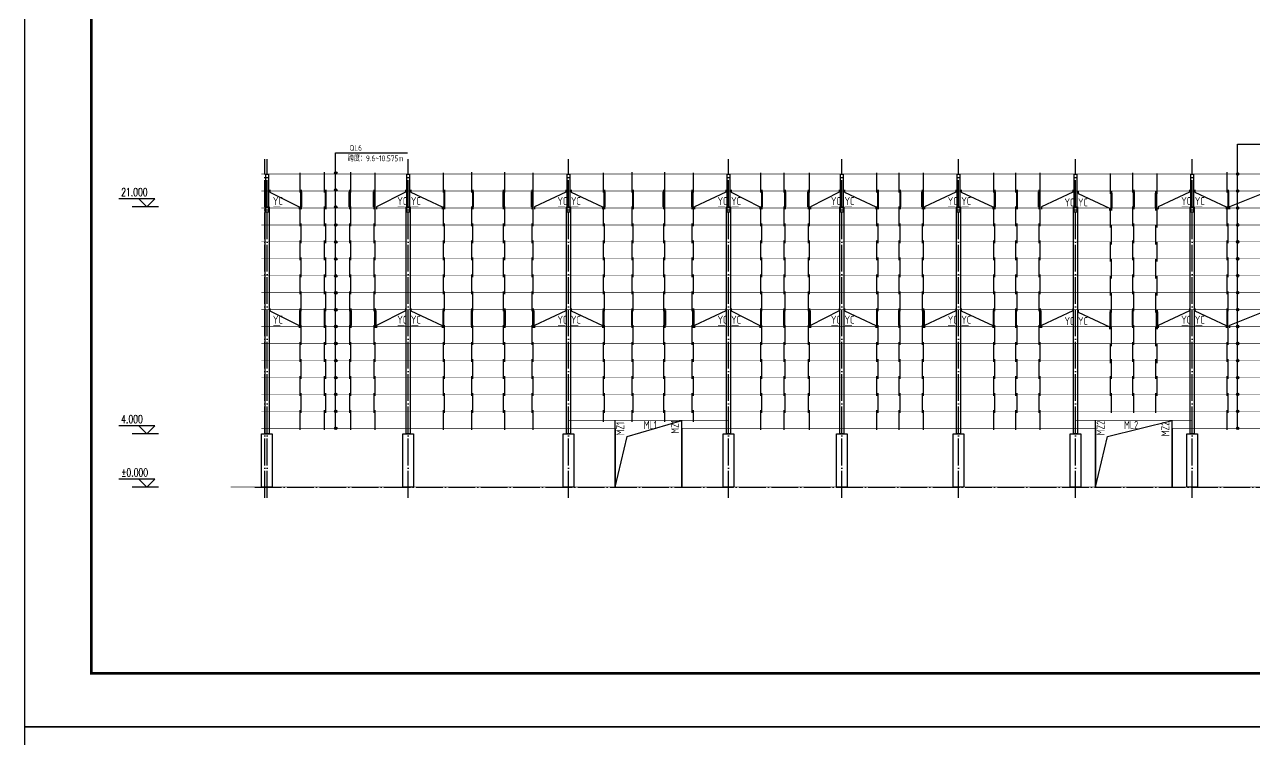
# Model space of a CAD drawing. Extents: x 69728788 to 150676229, y 15322671 to 43663798.
# Drawn here: x 75107584 to 75199754, y 20159153 to 20212688 of the extents above; entities that cross this region are included whole.
import ezdxf

# ---------------------------------------------------------------- set-up
doc = ezdxf.new("R2010")
doc.units = 0
doc.header["$LTSCALE"] = 1000
doc.header["$MEASUREMENT"] = 0
doc.linetypes.add('DOTE', pattern=[2.42, 2, -0.2, 0.02, -0.2])
doc.layers.get('0').update_dxf_attribs({"linetype": 'CONTINUOUS'})
doc.layers.add('13', color=9, linetype='CONTINUOUS', lineweight=35)
for name, color, linetype in [('AXIS', 3, 'CONTINUOUS'), ('B标注', 3, 'CONTINUOUS'), ('DIM_ELEV', 3, 'CONTINUOUS'), ('DOTE', 251, 'DOTE'), ('PUB_DIM', 3, 'CONTINUOUS'), ('PUB_TEXT', 7, 'CONTINUOUS'), ('PUB_TITLE', 4, 'CONTINUOUS'), ('QL', 4, 'CONTINUOUS'), ('屋面隅撑', 1, 'CONTINUOUS'), ('檩条拉条', 253, 'CONTINUOUS'), ('钢柱', 3, 'CONTINUOUS')]:
    doc.layers.add(name, color=color, linetype=linetype)
doc.styles.add('_TCH_DIM', font='SIMPLEX', dxfattribs={"bigfont": 'GBCBIG'})
doc.styles.add('TSSD_Rein', font='atssdeng.shx', dxfattribs={"width": 0.7, "bigfont": 'atssdchn.shx'})

msp = doc.modelspace()

# ---------------------------------------------------------------- hatches: boundary and pattern name
at = {"layer": 'PUB_DIM'}
for points in [[(75130905.2, 20201665.7, -1), (75130905.2, 20201478, -1)], [(75198499.9, 20201591.7, -1), (75198499.9, 20201404, -1)], [(75130905.2, 20200395.7, -1), (75130905.2, 20200208, -1)], [(75198499.9, 20200321.7, -1), (75198499.9, 20200134, -1)], [(75130905.2, 20199125.7, -1), (75130905.2, 20198938, -1)], [(75198499.9, 20199051.7, -1), (75198499.9, 20198864, -1)], [(75130905.2, 20197771.7, -1), (75130905.2, 20197584, -1)], [(75198499.9, 20197781.7, -1), (75198499.9, 20197594, -1)], [(75130905.2, 20196501.7, -1), (75130905.2, 20196314, -1)], [(75198499.9, 20196511.7, -1), (75198499.9, 20196324, -1)], [(75130905.2, 20195231.7, -1), (75130905.2, 20195044, -1)], [(75198499.9, 20195241.7, -1), (75198499.9, 20195054, -1)], [(75130905.2, 20193961.7, -1), (75130905.2, 20193774, -1)], [(75198499.9, 20193971.7, -1), (75198499.9, 20193784, -1)], [(75130905.2, 20192691.7, -1), (75130905.2, 20192504, -1)], [(75198499.9, 20192701.7, -1), (75198499.9, 20192514, -1)], [(75130905.2, 20191421.7, -1), (75130905.2, 20191234, -1)], [(75198499.9, 20191431.7, -1), (75198499.9, 20191244, -1)], [(75130905.2, 20190170.7, -1), (75130905.2, 20189983, -1)], [(75198499.9, 20190170.7, -1), (75198499.9, 20189983, -1)], [(75130905.2, 20188895.3, -1), (75130905.2, 20188707.6, -1)], [(75198499.9, 20188895.3, -1), (75198499.9, 20188707.6, -1)], [(75130905.2, 20187619.6, -1), (75130905.2, 20187431.9, -1)], [(75198499.9, 20187619.6, -1), (75198499.9, 20187431.9, -1)], [(75130905.2, 20186341.4, -1), (75130905.2, 20186153.7, -1)], [(75198499.9, 20186341.4, -1), (75198499.9, 20186153.7, -1)], [(75130905.2, 20185093.7, -1), (75130905.2, 20184906, -1)], [(75198499.9, 20185093.7, -1), (75198499.9, 20184906, -1)], [(75130905.2, 20183819.9, -1), (75130905.2, 20183632.2, -1)], [(75198499.9, 20183819.9, -1), (75198499.9, 20183632.2, -1)], [(75130905.2, 20182539.9, -1), (75130905.2, 20182352.2, -1)], [(75198499.9, 20182539.9, -1), (75198499.9, 20182352.2, -1)]]:
    msp.add_hatch(color=256, dxfattribs=at).paths.add_polyline_path(points)

# ---------------------------------------------------------------- linework, layer by layer
at = {"const_width": 50}
msp.add_lwpolyline([(75123017.6, 20178046), (75222493.7, 20178046)], dxfattribs=at)
at = {"layer": '13'}
for p, q in [((75151838.5, 20182446), (75151838.5, 20178046)), ((75156838.5, 20182446), (75156838.5, 20178046)), ((75187838.6, 20182446), (75187838.6, 20178046)), ((75193588.6, 20182446), (75193588.6, 20178046))]:
    msp.add_line(p, q, dxfattribs=at)
at = {"layer": 'AXIS'}
for p, q in [((75117614.3, 20199046), (75115636, 20199046)), ((75117614.3, 20182046), (75115636, 20182046)), ((75117614.3, 20178046), (75115636, 20178046))]:
    msp.add_line(p, q, dxfattribs=at)
at = {"layer": 'B标注'}
for p, q in [((75198491.5, 20203725.7), (75204811.4, 20203725.7)), ((75198491.5, 20182546), (75198491.5, 20203725.7)), ((75130896.8, 20182546), (75130896.8, 20203086.6)), ((75130896.8, 20203086.6), (75136280.3, 20203086.6))]:
    msp.add_line(p, q, dxfattribs=at)
for points in [[(75151838.5, 20178046), (75152742.7, 20181833.1), (75156838.5, 20183046)], [(75187838.6, 20178046), (75188742.8, 20181833.1), (75193588.6, 20183046)]]:
    msp.add_lwpolyline(points, dxfattribs=at)
at = {"layer": 'DIM_ELEV'}
for p, q in [((75117336, 20199646), (75114639, 20199646)), ((75116736, 20199046), (75116136, 20199646)), ((75116736, 20199046), (75117336, 20199646)), ((75117336, 20182646), (75114639, 20182646)), ((75116736, 20182046), (75116136, 20182646)), ((75116736, 20182046), (75117336, 20182646)), ((75117336, 20178646), (75114639, 20178646)), ((75116736, 20178046), (75116136, 20178646)), ((75116736, 20178046), (75117336, 20178646))]:
    msp.add_line(p, q, dxfattribs=at)
at = {"layer": 'DOTE'}
for p, q in [((75125588.5, 20177257), (75125588.5, 20202622)), ((75125763.5, 20177257), (75125763.5, 20202622)), ((75136338.5, 20177257), (75136338.5, 20202622)), ((75148338.5, 20177257), (75148338.5, 20202622)), ((75160338.5, 20177257), (75160338.5, 20202622)), ((75168838.5, 20177257), (75168838.5, 20202622)), ((75177588.5, 20177257), (75177588.5, 20202622)), ((75186338.5, 20177257), (75186338.5, 20202622)), ((75195088.5, 20177257), (75195088.5, 20202622)), ((75124838.5, 20178046), (75218838.5, 20178046))]:
    msp.add_line(p, q, dxfattribs=at)
at = {"layer": 'PUB_DIM'}
for centre in [(75130905.2, 20201571.8), (75198499.9, 20201497.9), (75130905.2, 20200301.8), (75198499.9, 20200227.9), (75130905.2, 20199031.8), (75198499.9, 20198957.9), (75130905.2, 20197677.9), (75198499.9, 20197687.9), (75130905.2, 20196407.9), (75198499.9, 20196417.9), (75130905.2, 20195137.9), (75198499.9, 20195147.9), (75130905.2, 20193867.9), (75198499.9, 20193877.9), (75130905.2, 20192597.9), (75198499.9, 20192607.9), (75130905.2, 20191327.9), (75198499.9, 20191337.9), (75130905.2, 20190076.8), (75198499.9, 20190076.8), (75130905.2, 20188801.4), (75198499.9, 20188801.4), (75130905.2, 20187525.8), (75198499.9, 20187525.8), (75130905.2, 20186247.5), (75198499.9, 20186247.5), (75130905.2, 20184999.8), (75198499.9, 20184999.8), (75130905.2, 20183726.1), (75198499.9, 20183726.1), (75130905.2, 20182446), (75198499.9, 20182446)]:
    msp.add_circle(centre, 93.9, dxfattribs=at)
at = {"layer": 'PUB_TITLE'}
for points in [[(75107584.3, 20160102.8), (75275784.3, 20160102.8), (75275784.3, 20278902.8), (75107584.3, 20278902.8)], [(75107584.3, 20041302.8), (75275784.3, 20041302.8), (75275784.3, 20160102.8), (75107584.3, 20160102.8)]]:
    msp.add_lwpolyline(points, close=True, dxfattribs=at)
at = {"layer": 'PUB_TITLE', "const_width": 200}
msp.add_lwpolyline([(75112584.3, 20164102.8), (75273784.3, 20164102.8), (75273784.3, 20278902.8), (75112584.3, 20278902.8)], close=True, dxfattribs=at)
at = {"layer": 'QL'}
for p, q in [((75151838.5, 20182446), (75151838.5, 20183046)), ((75156838.5, 20182446), (75156838.5, 20183046)), ((75187838.6, 20182446), (75187838.6, 20183046)), ((75193588.6, 20182446), (75193588.6, 20183046))]:
    msp.add_line(p, q, dxfattribs=at)
at = {"layer": 'QL', "const_width": 40}
for points in [[(75125338.5, 20201496), (75218338.5, 20201496)], [(75125338.5, 20200226), (75218338.5, 20200226)], [(75125338.5, 20200226), (75218338.5, 20200226)], [(75125338.5, 20198956), (75218338.5, 20198956)], [(75125338.5, 20197686), (75218338.5, 20197686)], [(75125338.5, 20196416), (75218338.5, 20196416)], [(75125338.5, 20195146), (75218338.5, 20195146)], [(75125338.5, 20193876), (75218338.5, 20193876)], [(75125338.5, 20193876), (75218338.5, 20193876)], [(75125338.5, 20192606), (75218338.5, 20192606)], [(75125338.5, 20191336), (75218338.5, 20191336)], [(75125338.5, 20190066), (75218338.5, 20190066)], [(75125338.5, 20188796), (75218338.5, 20188796)], [(75125338.5, 20187526), (75218338.5, 20187526)], [(75125338.5, 20186256), (75218338.5, 20186256)], [(75125338.5, 20184986), (75218338.5, 20184986)], [(75125338.5, 20183716), (75218338.5, 20183716)], [(75125338.5, 20182446), (75151838.5, 20182446)], [(75148338.5, 20183046), (75160338.5, 20183046)], [(75156838.5, 20182446), (75187838.6, 20182446)], [(75186338.5, 20183046), (75195088.5, 20183046)], [(75193588.6, 20182446), (75218338.5, 20182446)]]:
    msp.add_lwpolyline(points, dxfattribs=at)
at = {"layer": '屋面隅撑', "const_width": 30}
for points in [[(75126749.2, 20199056), (75126226.8, 20199056)], [(75136073.5, 20199056), (75135551.1, 20199056)], [(75137090, 20199056), (75136567.6, 20199056)], [(75148073.5, 20199056), (75147551.1, 20199056)], [(75149090, 20199056), (75148567.6, 20199056)], [(75160073.5, 20199056), (75159551.1, 20199056)], [(75161090, 20199056), (75160567.6, 20199056)], [(75168573.5, 20199056), (75168051.1, 20199056)], [(75168573.5, 20199056), (75168051.1, 20199056)], [(75169590, 20199056), (75169067.6, 20199056)], [(75177323.5, 20199056), (75176801.1, 20199056)], [(75178340, 20199056), (75177817.6, 20199056)], [(75194823.5, 20199056), (75194301.1, 20199056)], [(75195840, 20199056), (75195317.6, 20199056)], [(75186073.5, 20198956), (75185551.1, 20198956)], [(75187090, 20198956), (75186567.6, 20198956)], [(75126749.2, 20190166), (75126226.8, 20190166)], [(75136073.5, 20190166), (75135551.1, 20190166)], [(75137090, 20190166), (75136567.6, 20190166)], [(75148073.5, 20190166), (75147551.1, 20190166)], [(75149090, 20190166), (75148567.6, 20190166)], [(75160073.5, 20190166), (75159551.1, 20190166)], [(75161090, 20190166), (75160567.6, 20190166)], [(75168573.5, 20190166), (75168051.1, 20190166)], [(75168573.5, 20190166), (75168051.1, 20190166)], [(75169590, 20190166), (75169067.6, 20190166)], [(75177323.5, 20190166), (75176801.1, 20190166)], [(75178340, 20190166), (75177817.6, 20190166)], [(75186073.5, 20190066), (75185551.1, 20190066)], [(75187090, 20190066), (75186567.6, 20190066)], [(75194823.5, 20190166), (75194301.1, 20190166)], [(75195840, 20190166), (75195317.6, 20190166)]]:
    msp.add_lwpolyline(points, dxfattribs=at)
at = {"layer": '檩条拉条'}
for p, q in [((75128233.5, 20200126), (75128233.5, 20201595.7)), ((75130073.5, 20200126), (75130073.5, 20201635.7)), ((75132028.5, 20200126), (75132028.5, 20201635.7)), ((75133868.5, 20200126), (75133868.5, 20201595.7)), ((75138968.5, 20200126), (75138968.5, 20201595.7)), ((75141108.5, 20200126), (75141108.5, 20201635.7)), ((75143568.5, 20200126), (75143568.5, 20201635.7)), ((75145708.5, 20200126), (75145708.5, 20201595.7)), ((75150968.5, 20200126), (75150968.5, 20201595.7)), ((75153108.5, 20200126), (75153108.5, 20201635.7)), ((75155568.5, 20200126), (75155568.5, 20201635.7)), ((75157708.5, 20200126), (75157708.5, 20201595.7)), ((75162768.5, 20200126), (75162768.5, 20201595.7)), ((75164508.5, 20200126), (75164508.5, 20201595.7)), ((75166408.5, 20200126), (75166408.5, 20201595.7)), ((75171468.5, 20200126), (75171468.5, 20201595.7)), ((75173133.5, 20200126), (75173133.5, 20201595.7)), ((75174958.5, 20200126), (75174958.5, 20201595.7)), ((75180218.5, 20200126), (75180218.5, 20201595.7)), ((75181883.5, 20200126), (75181883.5, 20201595.7)), ((75183708.5, 20200126), (75183708.5, 20201595.7)), ((75188968.5, 20200026), (75188968.5, 20201535.7)), ((75190633.5, 20200126), (75190633.5, 20201595.7)), ((75192458.5, 20200026), (75192458.5, 20201535.7)), ((75197718.5, 20200126), (75197718.5, 20201635.7)), ((75128313.5, 20200319.2), (75128313.5, 20198876.1)), ((75128313.5, 20198876.1), (75128313.5, 20200319.2)), ((75130153.5, 20200319.2), (75130153.5, 20198876.1)), ((75130153.5, 20198876.1), (75130153.5, 20200319.2)), ((75131948.5, 20200319.2), (75131948.5, 20198876.1)), ((75131948.5, 20198876.1), (75131948.5, 20200319.2)), ((75133788.5, 20200319.2), (75133788.5, 20198876.1)), ((75133788.5, 20198876.1), (75133788.5, 20200319.2)), ((75139048.5, 20200319.2), (75139048.5, 20198876.1)), ((75139048.5, 20198876.1), (75139048.5, 20200319.2)), ((75141188.5, 20200319.2), (75141188.5, 20198876.1)), ((75141188.5, 20198876.1), (75141188.5, 20200319.2)), ((75143488.5, 20200319.2), (75143488.5, 20198876.1)), ((75143488.5, 20198876.1), (75143488.5, 20200319.2)), ((75145628.5, 20200319.2), (75145628.5, 20198876.1)), ((75145628.5, 20198876.1), (75145628.5, 20200319.2)), ((75151048.5, 20200319.2), (75151048.5, 20198876.1)), ((75151048.5, 20198876.1), (75151048.5, 20200319.2)), ((75153188.5, 20200319.2), (75153188.5, 20198876.1)), ((75153188.5, 20198876.1), (75153188.5, 20200319.2)), ((75155488.5, 20200319.2), (75155488.5, 20198876.1)), ((75155488.5, 20198876.1), (75155488.5, 20200319.2)), ((75157628.5, 20200319.2), (75157628.5, 20198876.1)), ((75157628.5, 20198876.1), (75157628.5, 20200319.2)), ((75162848.5, 20200319.2), (75162848.5, 20198876.1)), ((75162848.5, 20198876.1), (75162848.5, 20200319.2)), ((75164588.5, 20200319.2), (75164588.5, 20198876.1)), ((75164588.5, 20198876.1), (75164588.5, 20200319.2)), ((75166328.5, 20200319.2), (75166328.5, 20198876.1)), ((75166328.5, 20198876.1), (75166328.5, 20200319.2)), ((75171548.5, 20200319.2), (75171548.5, 20198876.1)), ((75171548.5, 20198876.1), (75171548.5, 20200319.2)), ((75173213.5, 20200319.2), (75173213.5, 20198876.1)), ((75173213.5, 20198876.1), (75173213.5, 20200319.2)), ((75174878.5, 20200319.2), (75174878.5, 20198876.1)), ((75174878.5, 20198876.1), (75174878.5, 20200319.2)), ((75180298.5, 20200319.2), (75180298.5, 20198876.1)), ((75180298.5, 20198876.1), (75180298.5, 20200319.2)), ((75181963.5, 20200319.2), (75181963.5, 20198876.1)), ((75181963.5, 20198876.1), (75181963.5, 20200319.2)), ((75183628.5, 20200319.2), (75183628.5, 20198876.1)), ((75183628.5, 20198876.1), (75183628.5, 20200319.2)), ((75189048.5, 20200219.2), (75189048.5, 20198776.1)), ((75189048.5, 20198776.1), (75189048.5, 20200219.2)), ((75190713.5, 20200319.2), (75190713.5, 20198876.1)), ((75190713.5, 20198876.1), (75190713.5, 20200319.2)), ((75192378.5, 20200219.2), (75192378.5, 20198776.1)), ((75192378.5, 20198776.1), (75192378.5, 20200219.2)), ((75197798.5, 20200319.2), (75197798.5, 20198876.1)), ((75197798.5, 20198876.1), (75197798.5, 20200319.2)), ((75128233.5, 20197586), (75128233.5, 20199055.7)), ((75130073.5, 20197586), (75130073.5, 20199055.7)), ((75132028.5, 20197586), (75132028.5, 20199055.7)), ((75133868.5, 20197586), (75133868.5, 20199055.7)), ((75138968.5, 20197586), (75138968.5, 20199055.7)), ((75141108.5, 20197586), (75141108.5, 20199055.7)), ((75143568.5, 20197586), (75143568.5, 20199055.7)), ((75145708.5, 20197586), (75145708.5, 20199055.7)), ((75150968.5, 20197586), (75150968.5, 20199055.7)), ((75153108.5, 20197586), (75153108.5, 20199055.7)), ((75155568.5, 20197586), (75155568.5, 20199055.7)), ((75157708.5, 20197586), (75157708.5, 20199055.7)), ((75162768.5, 20197586), (75162768.5, 20199055.7)), ((75164508.5, 20197586), (75164508.5, 20199055.7)), ((75166408.5, 20197586), (75166408.5, 20199055.7)), ((75171468.5, 20197586), (75171468.5, 20199055.7)), ((75173133.5, 20197586), (75173133.5, 20199055.7)), ((75174958.5, 20197586), (75174958.5, 20199055.7)), ((75180218.5, 20197586), (75180218.5, 20199055.7)), ((75181883.5, 20197586), (75181883.5, 20199055.7)), ((75183708.5, 20197586), (75183708.5, 20199055.7)), ((75190633.5, 20197586), (75190633.5, 20199055.7)), ((75197718.5, 20197586), (75197718.5, 20199055.7)), ((75188968.5, 20197486), (75188968.5, 20198955.7)), ((75192458.5, 20197486), (75192458.5, 20198955.7)), ((75128313.5, 20196316), (75128313.5, 20197785.7)), ((75130153.5, 20196316), (75130153.5, 20197785.7)), ((75131948.5, 20196316), (75131948.5, 20197785.7)), ((75133788.5, 20196316), (75133788.5, 20197785.7)), ((75139048.5, 20196316), (75139048.5, 20197785.7)), ((75141188.5, 20196316), (75141188.5, 20197785.7)), ((75143488.5, 20196316), (75143488.5, 20197785.7)), ((75145628.5, 20196316), (75145628.5, 20197785.7)), ((75151048.5, 20196316), (75151048.5, 20197785.7)), ((75153188.5, 20196316), (75153188.5, 20197785.7)), ((75155488.5, 20196316), (75155488.5, 20197785.7)), ((75157628.5, 20196316), (75157628.5, 20197785.7)), ((75162848.5, 20196316), (75162848.5, 20197785.7)), ((75164588.5, 20196316), (75164588.5, 20197785.7)), ((75166328.5, 20196316), (75166328.5, 20197785.7)), ((75171548.5, 20196316), (75171548.5, 20197785.7)), ((75173213.5, 20196316), (75173213.5, 20197785.7)), ((75174878.5, 20196316), (75174878.5, 20197785.7)), ((75180298.5, 20196316), (75180298.5, 20197785.7)), ((75181963.5, 20196316), (75181963.5, 20197785.7)), ((75183628.5, 20196316), (75183628.5, 20197785.7)), ((75189048.5, 20196216), (75189048.5, 20197685.7)), ((75190713.5, 20196316), (75190713.5, 20197785.7)), ((75192378.5, 20196216), (75192378.5, 20197685.7)), ((75197798.5, 20196316), (75197798.5, 20197785.7)), ((75128233.5, 20195046), (75128233.5, 20196515.7)), ((75130073.5, 20195046), (75130073.5, 20196515.7)), ((75132028.5, 20195046), (75132028.5, 20196515.7)), ((75133868.5, 20195046), (75133868.5, 20196515.7)), ((75138968.5, 20195046), (75138968.5, 20196515.7)), ((75141108.5, 20195046), (75141108.5, 20196515.7)), ((75143568.5, 20195046), (75143568.5, 20196515.7)), ((75145708.5, 20195046), (75145708.5, 20196515.7)), ((75150968.5, 20195046), (75150968.5, 20196515.7)), ((75153108.5, 20195046), (75153108.5, 20196515.7)), ((75155568.5, 20195046), (75155568.5, 20196515.7)), ((75157708.5, 20195046), (75157708.5, 20196515.7)), ((75162768.5, 20195046), (75162768.5, 20196515.7)), ((75164508.5, 20195046), (75164508.5, 20196515.7)), ((75166408.5, 20195046), (75166408.5, 20196515.7)), ((75171468.5, 20195046), (75171468.5, 20196515.7)), ((75173133.5, 20195046), (75173133.5, 20196515.7)), ((75174958.5, 20195046), (75174958.5, 20196515.7)), ((75180218.5, 20195046), (75180218.5, 20196515.7)), ((75181883.5, 20195046), (75181883.5, 20196515.7)), ((75183708.5, 20195046), (75183708.5, 20196515.7)), ((75188968.5, 20194946), (75188968.5, 20196415.7)), ((75190633.5, 20195046), (75190633.5, 20196515.7)), ((75192458.5, 20194946), (75192458.5, 20196415.7)), ((75197718.5, 20195046), (75197718.5, 20196515.7)), ((75128313.5, 20193776), (75128313.5, 20195245.7)), ((75130153.5, 20193776), (75130153.5, 20195245.7)), ((75131948.5, 20193776), (75131948.5, 20195245.7)), ((75133788.5, 20193776), (75133788.5, 20195245.7)), ((75139048.5, 20193776), (75139048.5, 20195245.7)), ((75141188.5, 20193776), (75141188.5, 20195245.7)), ((75143488.5, 20193776), (75143488.5, 20195245.7)), ((75145628.5, 20193776), (75145628.5, 20195245.7)), ((75151048.5, 20193776), (75151048.5, 20195245.7)), ((75153188.5, 20193776), (75153188.5, 20195245.7)), ((75155488.5, 20193776), (75155488.5, 20195245.7)), ((75157628.5, 20193776), (75157628.5, 20195245.7)), ((75162848.5, 20193776), (75162848.5, 20195245.7)), ((75164588.5, 20193776), (75164588.5, 20195245.7)), ((75166328.5, 20193776), (75166328.5, 20195245.7)), ((75171548.5, 20193776), (75171548.5, 20195245.7)), ((75173213.5, 20193776), (75173213.5, 20195245.7)), ((75174878.5, 20193776), (75174878.5, 20195245.7)), ((75180298.5, 20193776), (75180298.5, 20195245.7)), ((75181963.5, 20193776), (75181963.5, 20195245.7)), ((75183628.5, 20193776), (75183628.5, 20195245.7)), ((75189048.5, 20193676), (75189048.5, 20195145.7)), ((75190713.5, 20193776), (75190713.5, 20195245.7)), ((75192378.5, 20193676), (75192378.5, 20195145.7)), ((75197798.5, 20193776), (75197798.5, 20195245.7)), ((75128233.5, 20192506), (75128233.5, 20193975.7)), ((75130073.5, 20192506), (75130073.5, 20193975.7)), ((75132028.5, 20192506), (75132028.5, 20193975.7)), ((75133868.5, 20192506), (75133868.5, 20193975.7)), ((75138968.5, 20192506), (75138968.5, 20193975.7)), ((75141108.5, 20192506), (75141108.5, 20193975.7)), ((75143568.5, 20192506), (75143568.5, 20193975.7)), ((75145708.5, 20192506), (75145708.5, 20193975.7)), ((75150968.5, 20192506), (75150968.5, 20193975.7)), ((75153108.5, 20192506), (75153108.5, 20193975.7)), ((75155568.5, 20192506), (75155568.5, 20193975.7)), ((75157708.5, 20192506), (75157708.5, 20193975.7)), ((75162768.5, 20192506), (75162768.5, 20193975.7)), ((75164508.5, 20192506), (75164508.5, 20193975.7)), ((75166408.5, 20192506), (75166408.5, 20193975.7)), ((75171468.5, 20192506), (75171468.5, 20193975.7)), ((75173133.5, 20192506), (75173133.5, 20193975.7)), ((75174958.5, 20192506), (75174958.5, 20193975.7)), ((75180218.5, 20192506), (75180218.5, 20193975.7)), ((75181883.5, 20192506), (75181883.5, 20193975.7)), ((75183708.5, 20192506), (75183708.5, 20193975.7)), ((75188968.5, 20192406), (75188968.5, 20193875.7)), ((75190633.5, 20192506), (75190633.5, 20193975.7)), ((75192458.5, 20192406), (75192458.5, 20193875.7)), ((75197718.5, 20192506), (75197718.5, 20193975.7)), ((75128313.5, 20191236), (75128313.5, 20192705.7)), ((75130153.5, 20191236), (75130153.5, 20192705.7)), ((75131948.5, 20191236), (75131948.5, 20192705.7)), ((75133788.5, 20191236), (75133788.5, 20192705.7)), ((75139048.5, 20191236), (75139048.5, 20192705.7)), ((75141188.5, 20191236), (75141188.5, 20192705.7)), ((75143488.5, 20191236), (75143488.5, 20192705.7)), ((75145628.5, 20191236), (75145628.5, 20192705.7)), ((75151048.5, 20191236), (75151048.5, 20192705.7)), ((75153188.5, 20191236), (75153188.5, 20192705.7)), ((75155488.5, 20191236), (75155488.5, 20192705.7)), ((75157628.5, 20191236), (75157628.5, 20192705.7)), ((75162848.5, 20191236), (75162848.5, 20192705.7)), ((75164588.5, 20191236), (75164588.5, 20192705.7)), ((75166328.5, 20191236), (75166328.5, 20192705.7)), ((75171548.5, 20191236), (75171548.5, 20192705.7)), ((75173213.5, 20191236), (75173213.5, 20192705.7)), ((75174878.5, 20191236), (75174878.5, 20192705.7)), ((75180298.5, 20191236), (75180298.5, 20192705.7)), ((75181963.5, 20191236), (75181963.5, 20192705.7)), ((75183628.5, 20191236), (75183628.5, 20192705.7)), ((75189048.5, 20191136), (75189048.5, 20192605.7)), ((75190713.5, 20191236), (75190713.5, 20192705.7)), ((75192378.5, 20191136), (75192378.5, 20192605.7)), ((75197798.5, 20191236), (75197798.5, 20192705.7)), ((75128233.5, 20191429.2), (75128233.5, 20189986.1)), ((75128233.5, 20189986.1), (75128233.5, 20191429.2)), ((75130073.5, 20191429.2), (75130073.5, 20189986.1)), ((75130073.5, 20189986.1), (75130073.5, 20191429.2)), ((75132028.5, 20191429.2), (75132028.5, 20189986.1)), ((75132028.5, 20189986.1), (75132028.5, 20191429.2)), ((75133868.5, 20191429.2), (75133868.5, 20189986.1)), ((75133868.5, 20189986.1), (75133868.5, 20191429.2)), ((75138968.5, 20191429.2), (75138968.5, 20189986.1)), ((75138968.5, 20189986.1), (75138968.5, 20191429.2)), ((75141108.5, 20191429.2), (75141108.5, 20189986.1)), ((75141108.5, 20189986.1), (75141108.5, 20191429.2)), ((75143568.5, 20191429.2), (75143568.5, 20189986.1)), ((75143568.5, 20189986.1), (75143568.5, 20191429.2)), ((75145708.5, 20191429.2), (75145708.5, 20189986.1)), ((75145708.5, 20189986.1), (75145708.5, 20191429.2)), ((75150968.5, 20191429.2), (75150968.5, 20189986.1)), ((75150968.5, 20189986.1), (75150968.5, 20191429.2)), ((75153108.5, 20191429.2), (75153108.5, 20189986.1)), ((75153108.5, 20189986.1), (75153108.5, 20191429.2)), ((75155568.5, 20191429.2), (75155568.5, 20189986.1)), ((75155568.5, 20189986.1), (75155568.5, 20191429.2)), ((75157708.5, 20191429.2), (75157708.5, 20189986.1)), ((75157708.5, 20189986.1), (75157708.5, 20191429.2)), ((75162768.5, 20191429.2), (75162768.5, 20189986.1)), ((75162768.5, 20189986.1), (75162768.5, 20191429.2)), ((75164508.5, 20191429.2), (75164508.5, 20189986.1)), ((75164508.5, 20189986.1), (75164508.5, 20191429.2)), ((75166408.5, 20191429.2), (75166408.5, 20189986.1)), ((75166408.5, 20189986.1), (75166408.5, 20191429.2)), ((75171468.5, 20191429.2), (75171468.5, 20189986.1)), ((75171468.5, 20189986.1), (75171468.5, 20191429.2)), ((75173133.5, 20191429.2), (75173133.5, 20189986.1)), ((75173133.5, 20189986.1), (75173133.5, 20191429.2)), ((75174958.5, 20191429.2), (75174958.5, 20189986.1)), ((75174958.5, 20189986.1), (75174958.5, 20191429.2)), ((75180218.5, 20191429.2), (75180218.5, 20189986.1)), ((75180218.5, 20189986.1), (75180218.5, 20191429.2)), ((75181883.5, 20191429.2), (75181883.5, 20189986.1)), ((75181883.5, 20189986.1), (75181883.5, 20191429.2)), ((75183708.5, 20191429.2), (75183708.5, 20189986.1)), ((75183708.5, 20189986.1), (75183708.5, 20191429.2)), ((75188968.5, 20191329.2), (75188968.5, 20189886.1)), ((75188968.5, 20189886.1), (75188968.5, 20191329.2)), ((75190633.5, 20191429.2), (75190633.5, 20189986.1)), ((75190633.5, 20189986.1), (75190633.5, 20191429.2)), ((75192458.5, 20191329.2), (75192458.5, 20189886.1)), ((75192458.5, 20189886.1), (75192458.5, 20191329.2)), ((75197718.5, 20191429.2), (75197718.5, 20189986.1)), ((75197718.5, 20189986.1), (75197718.5, 20191429.2)), ((75128313.5, 20188696), (75128313.5, 20190165.7)), ((75130153.5, 20188696), (75130153.5, 20190165.7)), ((75131948.5, 20188696), (75131948.5, 20190165.7)), ((75133788.5, 20188696), (75133788.5, 20190165.7)), ((75139048.5, 20188696), (75139048.5, 20190165.7)), ((75141188.5, 20188696), (75141188.5, 20190165.7)), ((75143488.5, 20188696), (75143488.5, 20190165.7)), ((75145628.5, 20188696), (75145628.5, 20190165.7)), ((75151048.5, 20188696), (75151048.5, 20190165.7)), ((75153188.5, 20188696), (75153188.5, 20190165.7)), ((75155488.5, 20188696), (75155488.5, 20190165.7)), ((75157628.5, 20188696), (75157628.5, 20190165.7)), ((75162848.5, 20188696), (75162848.5, 20190165.7)), ((75164588.5, 20188696), (75164588.5, 20190165.7)), ((75166328.5, 20188696), (75166328.5, 20190165.7)), ((75171548.5, 20188696), (75171548.5, 20190165.7)), ((75173213.5, 20188696), (75173213.5, 20190165.7)), ((75174878.5, 20188696), (75174878.5, 20190165.7)), ((75180298.5, 20188696), (75180298.5, 20190165.7)), ((75181963.5, 20188696), (75181963.5, 20190165.7)), ((75183628.5, 20188696), (75183628.5, 20190165.7)), ((75189048.5, 20188596), (75189048.5, 20190065.7)), ((75190713.5, 20188696), (75190713.5, 20190165.7)), ((75192378.5, 20188596), (75192378.5, 20190065.7)), ((75197798.5, 20188696), (75197798.5, 20190165.7)), ((75128233.5, 20187426), (75128233.5, 20188895.7)), ((75130073.5, 20187426), (75130073.5, 20188895.7)), ((75132028.5, 20187426), (75132028.5, 20188895.7)), ((75133868.5, 20187426), (75133868.5, 20188895.7)), ((75138968.5, 20187426), (75138968.5, 20188895.7)), ((75141108.5, 20187426), (75141108.5, 20188895.7)), ((75143568.5, 20187426), (75143568.5, 20188895.7)), ((75145708.5, 20187426), (75145708.5, 20188895.7)), ((75150968.5, 20187426), (75150968.5, 20188895.7)), ((75153108.5, 20187426), (75153108.5, 20188895.7)), ((75155568.5, 20187426), (75155568.5, 20188895.7)), ((75157708.5, 20187426), (75157708.5, 20188895.7)), ((75162768.5, 20187426), (75162768.5, 20188895.7)), ((75164508.5, 20187426), (75164508.5, 20188895.7)), ((75166408.5, 20187426), (75166408.5, 20188895.7)), ((75171468.5, 20187426), (75171468.5, 20188895.7)), ((75173133.5, 20187426), (75173133.5, 20188895.7)), ((75174958.5, 20187426), (75174958.5, 20188895.7)), ((75180218.5, 20187426), (75180218.5, 20188895.7)), ((75181883.5, 20187426), (75181883.5, 20188895.7)), ((75183708.5, 20187426), (75183708.5, 20188895.7)), ((75190633.5, 20187426), (75190633.5, 20188895.7)), ((75197718.5, 20187426), (75197718.5, 20188895.7)), ((75188968.5, 20187326), (75188968.5, 20188795.7)), ((75192458.5, 20187326), (75192458.5, 20188795.7)), ((75128313.5, 20186156), (75128313.5, 20187625.7)), ((75130153.5, 20186156), (75130153.5, 20187625.7)), ((75131948.5, 20186156), (75131948.5, 20187625.7)), ((75133788.5, 20186156), (75133788.5, 20187625.7)), ((75139048.5, 20186156), (75139048.5, 20187625.7)), ((75141188.5, 20186156), (75141188.5, 20187625.7)), ((75143488.5, 20186156), (75143488.5, 20187625.7)), ((75145628.5, 20186156), (75145628.5, 20187625.7)), ((75151048.5, 20186156), (75151048.5, 20187625.7)), ((75153188.5, 20186156), (75153188.5, 20187625.7)), ((75155488.5, 20186156), (75155488.5, 20187625.7)), ((75157628.5, 20186156), (75157628.5, 20187625.7)), ((75162848.5, 20186156), (75162848.5, 20187625.7)), ((75164588.5, 20186156), (75164588.5, 20187625.7)), ((75166328.5, 20186156), (75166328.5, 20187625.7)), ((75171548.5, 20186156), (75171548.5, 20187625.7)), ((75173213.5, 20186156), (75173213.5, 20187625.7)), ((75174878.5, 20186156), (75174878.5, 20187625.7)), ((75180298.5, 20186156), (75180298.5, 20187625.7)), ((75181963.5, 20186156), (75181963.5, 20187625.7)), ((75183628.5, 20186156), (75183628.5, 20187625.7)), ((75189048.5, 20186156), (75189048.5, 20187625.7)), ((75190713.5, 20186156), (75190713.5, 20187625.7)), ((75192378.5, 20186156), (75192378.5, 20187625.7)), ((75197798.5, 20186156), (75197798.5, 20187625.7)), ((75128233.5, 20184886), (75128233.5, 20186355.7)), ((75130073.5, 20184886), (75130073.5, 20186355.7)), ((75132028.5, 20184886), (75132028.5, 20186355.7)), ((75133868.5, 20184886), (75133868.5, 20186355.7)), ((75138968.5, 20184886), (75138968.5, 20186355.7)), ((75141108.5, 20184886), (75141108.5, 20186355.7)), ((75143568.5, 20184886), (75143568.5, 20186355.7)), ((75145708.5, 20184886), (75145708.5, 20186355.7)), ((75150968.5, 20184886), (75150968.5, 20186355.7)), ((75153108.5, 20184886), (75153108.5, 20186355.7)), ((75155568.5, 20184886), (75155568.5, 20186355.7)), ((75157708.5, 20184886), (75157708.5, 20186355.7)), ((75162768.5, 20184886), (75162768.5, 20186355.7)), ((75164508.5, 20184886), (75164508.5, 20186355.7)), ((75166408.5, 20184886), (75166408.5, 20186355.7)), ((75171468.5, 20184886), (75171468.5, 20186355.7)), ((75173133.5, 20184886), (75173133.5, 20186355.7)), ((75174958.5, 20184886), (75174958.5, 20186355.7)), ((75180218.5, 20184886), (75180218.5, 20186355.7)), ((75181883.5, 20184886), (75181883.5, 20186355.7)), ((75183708.5, 20184886), (75183708.5, 20186355.7)), ((75188968.5, 20184886), (75188968.5, 20186355.7)), ((75190633.5, 20184886), (75190633.5, 20186355.7)), ((75192458.5, 20184886), (75192458.5, 20186355.7)), ((75197718.5, 20184886), (75197718.5, 20186355.7)), ((75128313.5, 20183616), (75128313.5, 20185085.7)), ((75130153.5, 20183616), (75130153.5, 20185085.7)), ((75131948.5, 20183616), (75131948.5, 20185085.7)), ((75133788.5, 20183616), (75133788.5, 20185085.7)), ((75139048.5, 20183616), (75139048.5, 20185085.7)), ((75141188.5, 20183616), (75141188.5, 20185085.7)), ((75143488.5, 20183616), (75143488.5, 20185085.7)), ((75145628.5, 20183616), (75145628.5, 20185085.7)), ((75151048.5, 20183616), (75151048.5, 20185085.7)), ((75153188.5, 20183616), (75153188.5, 20185085.7)), ((75155488.5, 20183616), (75155488.5, 20185085.7)), ((75157628.5, 20183616), (75157628.5, 20185085.7)), ((75162848.5, 20183616), (75162848.5, 20185085.7)), ((75164588.5, 20183616), (75164588.5, 20185085.7)), ((75166328.5, 20183616), (75166328.5, 20185085.7)), ((75171548.5, 20183616), (75171548.5, 20185085.7)), ((75173213.5, 20183616), (75173213.5, 20185085.7)), ((75174878.5, 20183616), (75174878.5, 20185085.7)), ((75180298.5, 20183616), (75180298.5, 20185085.7)), ((75181963.5, 20183616), (75181963.5, 20185085.7)), ((75183628.5, 20183616), (75183628.5, 20185085.7)), ((75189048.5, 20183616), (75189048.5, 20185085.7)), ((75190713.5, 20183616), (75190713.5, 20185085.7)), ((75192378.5, 20183616), (75192378.5, 20185085.7)), ((75197798.5, 20183616), (75197798.5, 20185085.7)), ((75128233.5, 20182346), (75128233.5, 20183815.7)), ((75130073.5, 20182346), (75130073.5, 20183815.7)), ((75132028.5, 20182346), (75132028.5, 20183815.7)), ((75133868.5, 20182346), (75133868.5, 20183815.7)), ((75138968.5, 20182346), (75138968.5, 20183815.7)), ((75141108.5, 20182346), (75141108.5, 20183815.7)), ((75143568.5, 20182346), (75143568.5, 20183815.7)), ((75145708.5, 20182346), (75145708.5, 20183815.7)), ((75150968.5, 20182946), (75150968.5, 20183815.7)), ((75153108.5, 20182946), (75153108.5, 20183815.7)), ((75155568.5, 20182946), (75155568.5, 20183815.7)), ((75157708.5, 20182946), (75157708.5, 20183815.7)), ((75162768.5, 20182346), (75162768.5, 20183815.7)), ((75164508.5, 20182346), (75164508.5, 20183815.7)), ((75166408.5, 20182346), (75166408.5, 20183815.7)), ((75171468.5, 20182346), (75171468.5, 20183815.7)), ((75173133.5, 20182346), (75173133.5, 20183815.7)), ((75174958.5, 20182346), (75174958.5, 20183815.7)), ((75180218.5, 20182346), (75180218.5, 20183815.7)), ((75181883.5, 20182346), (75181883.5, 20183815.7)), ((75183708.5, 20182346), (75183708.5, 20183815.7)), ((75197718.5, 20182346), (75197718.5, 20183815.7))]:
    msp.add_line(p, q, dxfattribs=at)
for points in [[(75125963.5, 20200306.1), (75125963.5, 20200146.1), (75128153.5, 20199036.1), (75128153.5, 20198876.1)], [(75136138.5, 20200306.1), (75136138.5, 20200146.1), (75133948.5, 20199036.1), (75133948.5, 20198876.1)], [(75136538.5, 20200306.1), (75136538.5, 20200146.1), (75138888.5, 20199036.1), (75138888.5, 20198876.1)], [(75148138.5, 20200306.1), (75148138.5, 20200146.1), (75145788.5, 20199036.1), (75145788.5, 20198876.1)], [(75148538.5, 20200306.1), (75148538.5, 20200146.1), (75150888.5, 20199036.1), (75150888.5, 20198876.1)], [(75160138.5, 20200306.1), (75160138.5, 20200146.1), (75157788.5, 20199036.1), (75157788.5, 20198876.1)], [(75160538.5, 20200306.1), (75160538.5, 20200146.1), (75162688.5, 20199036.1), (75162688.5, 20198876.1)], [(75168638.5, 20200306.1), (75168638.5, 20200146.1), (75166488.5, 20199036.1), (75166488.5, 20198876.1)], [(75169038.5, 20200306.1), (75169038.5, 20200146.1), (75171388.5, 20199036.1), (75171388.5, 20198876.1)], [(75177388.5, 20200306.1), (75177388.5, 20200146.1), (75175038.5, 20199036.1), (75175038.5, 20198876.1)], [(75177788.5, 20200306.1), (75177788.5, 20200146.1), (75180138.5, 20199036.1), (75180138.5, 20198876.1)], [(75186138.5, 20200306.1), (75186138.5, 20200146.1), (75183788.5, 20199036.1), (75183788.5, 20198876.1)], [(75186538.5, 20200206.1), (75186538.5, 20200046.1), (75188888.5, 20198936.1), (75188888.5, 20198776.1)], [(75194888.5, 20200306.1), (75194888.5, 20200146.1), (75192538.5, 20199036.1), (75192538.5, 20198876.1)], [(75195288.5, 20200306.1), (75195288.5, 20200146.1), (75197638.5, 20199036.1), (75197638.5, 20198876.1)], [(75200638.5, 20200306.1), (75200638.5, 20200146.1), (75197878.5, 20199036.1), (75197878.5, 20198876.1)], [(75125963.5, 20191416.1), (75125963.5, 20191256.1), (75128153.5, 20190146.1), (75128153.5, 20189986.1)], [(75136138.5, 20191416.1), (75136138.5, 20191256.1), (75133948.5, 20190146.1), (75133948.5, 20189986.1)], [(75136538.5, 20191416.1), (75136538.5, 20191256.1), (75138888.5, 20190146.1), (75138888.5, 20189986.1)], [(75148138.5, 20191416.1), (75148138.5, 20191256.1), (75145788.5, 20190146.1), (75145788.5, 20189986.1)], [(75148538.5, 20191416.1), (75148538.5, 20191256.1), (75150888.5, 20190146.1), (75150888.5, 20189986.1)], [(75160138.5, 20191416.1), (75160138.5, 20191256.1), (75157788.5, 20190146.1), (75157788.5, 20189986.1)], [(75160538.5, 20191416.1), (75160538.5, 20191256.1), (75162688.5, 20190146.1), (75162688.5, 20189986.1)], [(75168638.5, 20191416.1), (75168638.5, 20191256.1), (75166488.5, 20190146.1), (75166488.5, 20189986.1)], [(75169038.5, 20191416.1), (75169038.5, 20191256.1), (75171388.5, 20190146.1), (75171388.5, 20189986.1)], [(75177388.5, 20191416.1), (75177388.5, 20191256.1), (75175038.5, 20190146.1), (75175038.5, 20189986.1)], [(75177788.5, 20191416.1), (75177788.5, 20191256.1), (75180138.5, 20190146.1), (75180138.5, 20189986.1)], [(75186138.5, 20191416.1), (75186138.5, 20191256.1), (75183788.5, 20190146.1), (75183788.5, 20189986.1)], [(75186538.5, 20191316.1), (75186538.5, 20191156.1), (75188888.5, 20190046.1), (75188888.5, 20189886.1)], [(75194888.5, 20191416.1), (75194888.5, 20191256.1), (75192538.5, 20190146.1), (75192538.5, 20189986.1)], [(75195288.5, 20191416.1), (75195288.5, 20191256.1), (75197638.5, 20190146.1), (75197638.5, 20189986.1)], [(75200638.5, 20191416.1), (75200638.5, 20191256.1), (75197878.5, 20190146.1), (75197878.5, 20189986.1)]]:
    msp.add_lwpolyline(points, dxfattribs=at)
for points in [[(75128356.8, 20200159.2), (75128270.3, 20200159.2), (75128270.3, 20199049.2), (75128356.8, 20199049.2)], [(75130196.8, 20200159.2), (75130110.3, 20200159.2), (75130110.3, 20199049.2), (75130196.8, 20199049.2)], [(75131905.3, 20200159.2), (75131991.8, 20200159.2), (75131991.8, 20199049.2), (75131905.3, 20199049.2)], [(75133745.3, 20200159.2), (75133831.8, 20200159.2), (75133831.8, 20199049.2), (75133745.3, 20199049.2)], [(75139091.8, 20200159.2), (75139005.3, 20200159.2), (75139005.3, 20199049.2), (75139091.8, 20199049.2)], [(75141231.8, 20200159.2), (75141145.3, 20200159.2), (75141145.3, 20199049.2), (75141231.8, 20199049.2)], [(75143445.3, 20200159.2), (75143531.8, 20200159.2), (75143531.8, 20199049.2), (75143445.3, 20199049.2)], [(75145585.3, 20200159.2), (75145671.8, 20200159.2), (75145671.8, 20199049.2), (75145585.3, 20199049.2)], [(75151091.8, 20200159.2), (75151005.3, 20200159.2), (75151005.3, 20199049.2), (75151091.8, 20199049.2)], [(75153231.8, 20200159.2), (75153145.3, 20200159.2), (75153145.3, 20199049.2), (75153231.8, 20199049.2)], [(75155445.3, 20200159.2), (75155531.8, 20200159.2), (75155531.8, 20199049.2), (75155445.3, 20199049.2)], [(75157585.3, 20200159.2), (75157671.8, 20200159.2), (75157671.8, 20199049.2), (75157585.3, 20199049.2)], [(75162891.8, 20200159.2), (75162805.3, 20200159.2), (75162805.3, 20199049.2), (75162891.8, 20199049.2)], [(75164631.8, 20200159.2), (75164545.3, 20200159.2), (75164545.3, 20199049.2), (75164631.8, 20199049.2)], [(75166285.3, 20200159.2), (75166371.8, 20200159.2), (75166371.8, 20199049.2), (75166285.3, 20199049.2)], [(75171591.8, 20200159.2), (75171505.3, 20200159.2), (75171505.3, 20199049.2), (75171591.8, 20199049.2)], [(75173256.8, 20200159.2), (75173170.3, 20200159.2), (75173170.3, 20199049.2), (75173256.8, 20199049.2)], [(75174835.3, 20200159.2), (75174921.8, 20200159.2), (75174921.8, 20199049.2), (75174835.3, 20199049.2)], [(75180341.8, 20200159.2), (75180255.3, 20200159.2), (75180255.3, 20199049.2), (75180341.8, 20199049.2)], [(75182006.8, 20200159.2), (75181920.3, 20200159.2), (75181920.3, 20199049.2), (75182006.8, 20199049.2)], [(75183585.3, 20200159.2), (75183671.8, 20200159.2), (75183671.8, 20199049.2), (75183585.3, 20199049.2)], [(75189091.8, 20200059.2), (75189005.3, 20200059.2), (75189005.3, 20198949.2), (75189091.8, 20198949.2)], [(75190756.8, 20200159.2), (75190670.3, 20200159.2), (75190670.3, 20199049.2), (75190756.8, 20199049.2)], [(75192335.3, 20200059.2), (75192421.8, 20200059.2), (75192421.8, 20198949.2), (75192335.3, 20198949.2)], [(75197841.8, 20200159.2), (75197755.3, 20200159.2), (75197755.3, 20199049.2), (75197841.8, 20199049.2)], [(75128276.8, 20191269.2), (75128190.3, 20191269.2), (75128190.3, 20190159.2), (75128276.8, 20190159.2)], [(75130116.8, 20191269.2), (75130030.3, 20191269.2), (75130030.3, 20190159.2), (75130116.8, 20190159.2)], [(75131985.3, 20191269.2), (75132071.8, 20191269.2), (75132071.8, 20190159.2), (75131985.3, 20190159.2)], [(75133825.3, 20191269.2), (75133911.8, 20191269.2), (75133911.8, 20190159.2), (75133825.3, 20190159.2)], [(75139011.8, 20191269.2), (75138925.3, 20191269.2), (75138925.3, 20190159.2), (75139011.8, 20190159.2)], [(75141151.8, 20191269.2), (75141065.3, 20191269.2), (75141065.3, 20190159.2), (75141151.8, 20190159.2)], [(75143525.3, 20191269.2), (75143611.8, 20191269.2), (75143611.8, 20190159.2), (75143525.3, 20190159.2)], [(75145665.3, 20191269.2), (75145751.8, 20191269.2), (75145751.8, 20190159.2), (75145665.3, 20190159.2)], [(75151011.8, 20191269.2), (75150925.3, 20191269.2), (75150925.3, 20190159.2), (75151011.8, 20190159.2)], [(75153151.8, 20191269.2), (75153065.3, 20191269.2), (75153065.3, 20190159.2), (75153151.8, 20190159.2)], [(75155525.3, 20191269.2), (75155611.8, 20191269.2), (75155611.8, 20190159.2), (75155525.3, 20190159.2)], [(75157665.3, 20191269.2), (75157751.8, 20191269.2), (75157751.8, 20190159.2), (75157665.3, 20190159.2)], [(75162811.8, 20191269.2), (75162725.3, 20191269.2), (75162725.3, 20190159.2), (75162811.8, 20190159.2)], [(75164551.8, 20191269.2), (75164465.3, 20191269.2), (75164465.3, 20190159.2), (75164551.8, 20190159.2)], [(75166365.3, 20191269.2), (75166451.8, 20191269.2), (75166451.8, 20190159.2), (75166365.3, 20190159.2)], [(75171511.8, 20191269.2), (75171425.3, 20191269.2), (75171425.3, 20190159.2), (75171511.8, 20190159.2)], [(75173176.8, 20191269.2), (75173090.3, 20191269.2), (75173090.3, 20190159.2), (75173176.8, 20190159.2)], [(75174915.3, 20191269.2), (75175001.8, 20191269.2), (75175001.8, 20190159.2), (75174915.3, 20190159.2)], [(75180261.8, 20191269.2), (75180175.3, 20191269.2), (75180175.3, 20190159.2), (75180261.8, 20190159.2)], [(75181926.8, 20191269.2), (75181840.3, 20191269.2), (75181840.3, 20190159.2), (75181926.8, 20190159.2)], [(75183665.3, 20191269.2), (75183751.8, 20191269.2), (75183751.8, 20190159.2), (75183665.3, 20190159.2)], [(75189011.8, 20191169.2), (75188925.3, 20191169.2), (75188925.3, 20190059.2), (75189011.8, 20190059.2)], [(75190676.8, 20191269.2), (75190590.3, 20191269.2), (75190590.3, 20190159.2), (75190676.8, 20190159.2)], [(75192415.3, 20191169.2), (75192501.8, 20191169.2), (75192501.8, 20190059.2), (75192415.3, 20190059.2)], [(75197761.8, 20191269.2), (75197675.3, 20191269.2), (75197675.3, 20190159.2), (75197761.8, 20190159.2)]]:
    msp.add_lwpolyline(points, close=True, dxfattribs=at)
at = {"layer": '钢柱'}
for points in [[(75125663.5, 20201496), (75125863.5, 20201496), (75125863.5, 20198646), (75125663.5, 20198646)], [(75136238.5, 20201496), (75136438.5, 20201496), (75136438.5, 20198646), (75136238.5, 20198646)], [(75148238.5, 20201496), (75148438.5, 20201496), (75148438.5, 20198646), (75148238.5, 20198646)], [(75160238.5, 20201496), (75160438.5, 20201496), (75160438.5, 20198646), (75160238.5, 20198646)], [(75168738.5, 20201496), (75168938.5, 20201496), (75168938.5, 20198646), (75168738.5, 20198646)], [(75177488.5, 20201496), (75177688.5, 20201496), (75177688.5, 20198646), (75177488.5, 20198646)], [(75186238.5, 20201496), (75186438.5, 20201496), (75186438.5, 20198646), (75186238.5, 20198646)], [(75194988.5, 20201496), (75195188.5, 20201496), (75195188.5, 20198646), (75194988.5, 20198646)], [(75125613.5, 20199046), (75125913.5, 20199046), (75125913.5, 20182046), (75125613.5, 20182046)], [(75136188.5, 20199046), (75136488.5, 20199046), (75136488.5, 20182046), (75136188.5, 20182046)], [(75148188.5, 20199046), (75148488.5, 20199046), (75148488.5, 20182046), (75148188.5, 20182046)], [(75160188.5, 20199046), (75160488.5, 20199046), (75160488.5, 20182046), (75160188.5, 20182046)], [(75168688.5, 20199046), (75168988.5, 20199046), (75168988.5, 20182046), (75168688.5, 20182046)], [(75177438.5, 20199046), (75177738.5, 20199046), (75177738.5, 20182046), (75177438.5, 20182046)], [(75186188.5, 20199046), (75186488.5, 20199046), (75186488.5, 20182046), (75186188.5, 20182046)], [(75194938.5, 20199046), (75195238.5, 20199046), (75195238.5, 20182046), (75194938.5, 20182046)], [(75125338.5, 20182046), (75126138.5, 20182046), (75126138.5, 20178046), (75125338.5, 20178046)], [(75135938.5, 20182046), (75136738.5, 20182046), (75136738.5, 20178046), (75135938.5, 20178046)], [(75147938.5, 20182046), (75148738.5, 20182046), (75148738.5, 20178046), (75147938.5, 20178046)], [(75159938.5, 20182046), (75160738.5, 20182046), (75160738.5, 20178046), (75159938.5, 20178046)], [(75168438.5, 20182046), (75169238.5, 20182046), (75169238.5, 20178046), (75168438.5, 20178046)], [(75177188.5, 20182046), (75177988.5, 20182046), (75177988.5, 20178046), (75177188.5, 20178046)], [(75185938.5, 20182046), (75186738.5, 20182046), (75186738.5, 20178046), (75185938.5, 20178046)], [(75194688.5, 20182046), (75195488.5, 20182046), (75195488.5, 20178046), (75194688.5, 20178046)]]:
    msp.add_lwpolyline(points, close=True, dxfattribs=at)

# ---------------------------------------------------------------- texts
at = {"layer": 'AXIS', "style": 'TSSD_Rein', "width": 0.8}
for s, p in [('QL6', (75131942.4, 20203237.4)), ('跨度：9.6~10.575m', (75131818.8, 20202455))]:
    msp.add_text(s, height=432, dxfattribs=at).set_placement(p)
at = {"layer": 'PUB_TEXT'}
for s, height, style, width, p in [('21.000', 595, '_TCH_DIM', 0.705882, (75114823.1, 20199846)), ('4.000', 595, '_TCH_DIM', 0.705882, (75114823.1, 20182846)), ('ML1', 600, 'TSSD_Rein', 0.7, (75153985.1, 20182403.7)), ('ML2', 600, 'TSSD_Rein', 0.7, (75189985.2, 20182403.7)), ('%%P0.000', 595, '_TCH_DIM', 0.705882, (75114823.1, 20178846))]:
    msp.add_text(s, height=height, dxfattribs=dict(at, style=style, width=width)).set_placement(p)
at = {"layer": 'PUB_TEXT', "style": 'TSSD_Rein', "width": 0.7}
for s, p in [('MZ1', (75152529.4, 20181917.6)), ('MZ1', (75156628.7, 20182046.4)), ('MZ2', (75188529.5, 20181922.6)), ('MZ2', (75193378.8, 20181851.4))]:
    msp.add_text(s, height=600, rotation=90, dxfattribs=at).set_placement(p)
at = {"layer": '屋面隅撑', "color": 3, "style": 'TSSD_Rein', "width": 0.8}
for p in [(75126197.1, 20199172), (75135521.4, 20199172), (75136537.9, 20199172), (75147521.4, 20199172), (75148537.9, 20199172), (75159521.4, 20199172), (75160537.9, 20199172), (75168021.4, 20199172), (75169037.9, 20199172), (75176771.4, 20199172), (75177787.9, 20199172), (75185521.4, 20199072), (75186537.9, 20199072), (75194271.4, 20199172), (75195287.9, 20199172), (75126197.1, 20190282), (75135521.4, 20190282), (75136537.9, 20190282), (75147521.4, 20190282), (75148537.9, 20190282), (75159521.4, 20190282), (75160537.9, 20190282), (75168021.4, 20190282), (75169037.9, 20190282), (75176771.4, 20190282), (75177787.9, 20190282), (75185521.4, 20190182), (75186537.9, 20190182), (75194271.4, 20190282), (75195287.9, 20190282)]:
    msp.add_text('YC', height=600, dxfattribs=at).set_placement(p)

doc.saveas('drawing.dxf')
